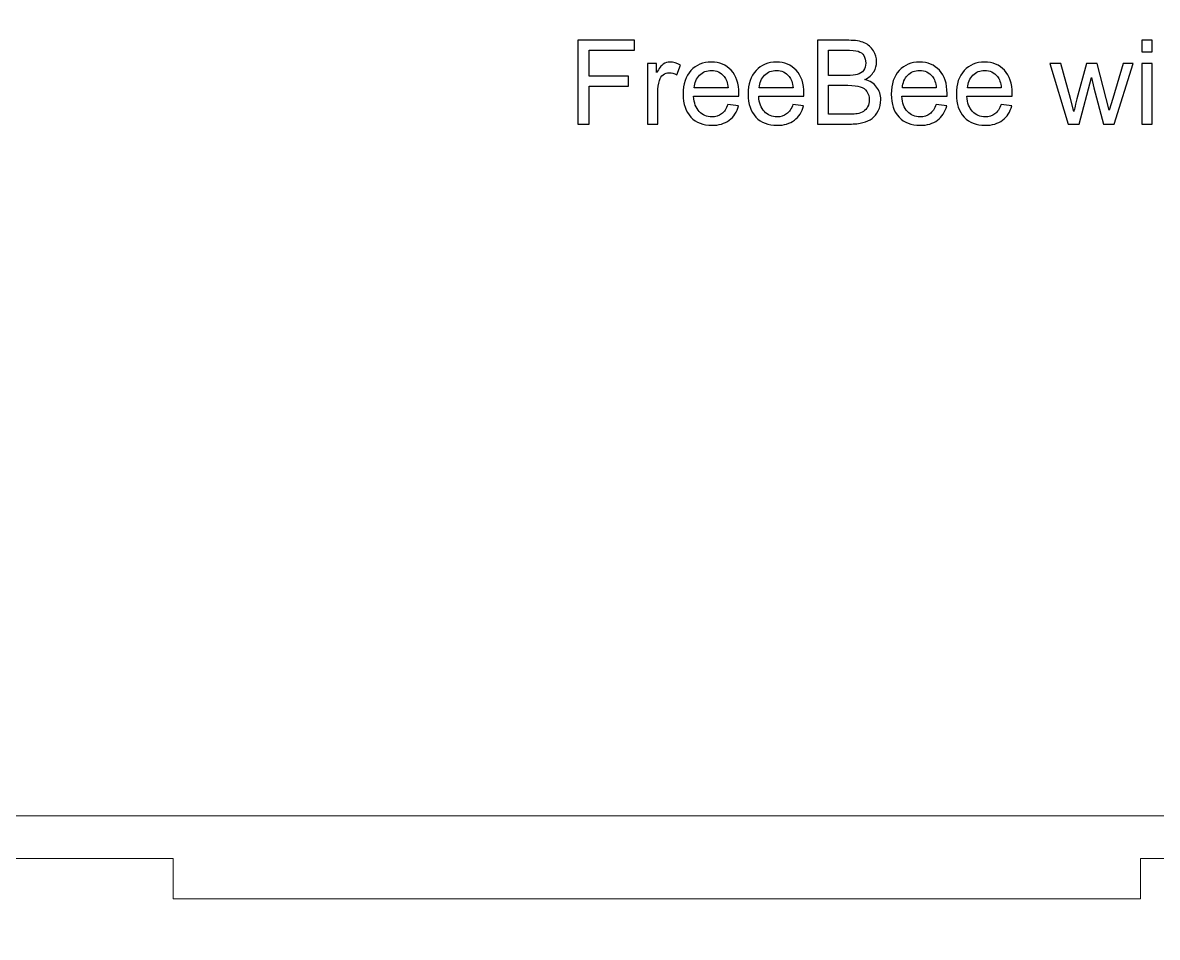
# Model space of a CAD drawing. Header units: centimetres. Extents: x -35.9 to 8.1, y -18.2 to 39.6.
# Drawn here: x -21.3 to -13.09, y 26.8 to 33.42 of the extents above; entities that cross this region are included whole.
import ezdxf

# ---------------------------------------------------------------- set-up
doc = ezdxf.new("R2010")
doc.units = ezdxf.units.CM
doc.header["$MEASUREMENT"] = 0
doc.layers.add('Layer 1', color=7, linetype='Continuous')

msp = doc.modelspace()

# ---------------------------------------------------------------- linework, layer by layer
at = {"layer": 'Layer 1', "lineweight": 20}
for points, knots in [([(-29.20633, 26.44271), (-29.20633, 26.44271), (-26.80636, 26.4427), (-26.80636, 26.4427), (-26.80636, 26.4427), (-26.80636, 26.4427), (-26.30636, 27.07869), (-26.30636, 27.07869), (-26.30636, 27.07869), (-26.30636, 27.07869), (-23.20633, 27.07869), (-23.20633, 27.07869), (-23.20633, 27.07869), (-23.20633, 27.07869), (-23.20633, 27.37117), (-23.20633, 27.37117), (-23.20633, 27.37117), (-23.20633, 27.37117), (-20.20633, 27.37117), (-20.20633, 27.37117), (-20.20633, 27.37117), (-20.20633, 27.37117), (-20.20633, 27.07869), (-20.20633, 27.07869), (-20.20633, 27.07869), (-20.20633, 27.07869), (-13.20632, 27.07869), (-13.20632, 27.07869), (-13.20632, 27.07869), (-13.20632, 27.07869), (-13.20633, 27.37117), (-13.20633, 27.37117), (-13.20633, 27.37117), (-13.20633, 27.37117), (-10.20633, 27.37117), (-10.20633, 27.37117), (-10.20633, 27.37117), (-10.20633, 27.37117), (-10.20632, 27.07869), (-10.20632, 27.07869), (-10.20632, 27.07869), (-10.20632, 27.07869), (-3.20633, 27.07869), (-3.20633, 27.07869), (-3.20633, 27.07869), (-3.20633, 27.07869), (-3.20633, 27.37117), (-3.20633, 27.37117), (-3.20633, 27.37117), (-3.20633, 27.37117), (-0.20633, 27.37117), (-0.20633, 27.37117), (-0.20633, 27.37117), (-0.20633, 27.37117), (-0.20633, 27.07869), (-0.20633, 27.07869), (-0.20633, 27.07869), (-0.20633, 27.07869), (3.54367, 27.07869), (3.54367, 27.07869), (3.54367, 27.07869), (3.54367, 27.07869), (4.04367, 26.44271), (4.04367, 26.44271), (4.04367, 26.44271), (4.04367, 26.44271), (5.79367, 26.44271), (5.79367, 26.44271), (5.79367, 26.44271), (5.79367, 27.85806), (5.79367, 29.27341), (5.79367, 30.68876), (5.79367, 30.68876), (5.79367, 30.68876), (6.09367, 30.68876), (6.09367, 30.68876), (6.09367, 30.68876), (6.09367, 30.68876), (6.09367, 34.68876), (6.09367, 34.68876), (6.09367, 34.68876), (6.09367, 34.68876), (5.79367, 34.68876), (5.79367, 34.68876), (5.79367, 34.68876), (5.79367, 34.68876), (5.79367, 38.38879), (5.79367, 38.38879), (5.79367, 38.38879), (5.79367, 38.38879), (0.79367, 38.38879), (0.79367, 38.38879), (0.79367, 38.38879), (0.79367, 38.38879), (0.79367, 38.68876), (0.79367, 38.68876), (0.79367, 38.68876), (0.79367, 38.68876), (-4.20633, 38.68876), (-4.20633, 38.68876), (-4.20633, 38.68876), (-4.20633, 38.68876), (-4.20633, 38.38879), (-4.20633, 38.38879), (-4.20633, 38.38879), (-4.20633, 38.38879), (-9.20634, 38.38879), (-9.20634, 38.38879), (-9.20634, 38.38879), (-9.20634, 38.38879), (-9.20634, 38.68876), (-9.20634, 38.68876), (-9.20634, 38.68876), (-9.20634, 38.68876), (-14.20633, 38.68876), (-14.20633, 38.68876), (-14.20633, 38.68876), (-14.20633, 38.68876), (-14.20633, 38.38879), (-14.20633, 38.38879), (-14.20633, 38.38879), (-14.20633, 38.38879), (-19.20633, 38.38879), (-19.20633, 38.38879), (-19.20633, 38.38879), (-19.20633, 38.38879), (-19.20633, 38.68876), (-19.20633, 38.68876), (-19.20633, 38.68876), (-19.20633, 38.68876), (-24.20633, 38.68876), (-24.20633, 38.68876), (-24.20633, 38.68876), (-24.20633, 38.68876), (-24.20633, 38.38879), (-24.20633, 38.38879), (-24.20633, 38.38879), (-24.20633, 38.38879), (-29.20633, 38.38879), (-29.20633, 38.38879), (-29.20633, 38.38879), (-29.20633, 38.38879), (-29.20633, 34.68876), (-29.20633, 34.68876), (-29.20633, 34.68876), (-29.20633, 34.68876), (-29.50633, 34.68876), (-29.50633, 34.68876), (-29.50633, 34.68876), (-29.50633, 34.68876), (-29.50633, 30.68876), (-29.50633, 30.68876), (-29.50633, 30.68876), (-29.50633, 30.68876), (-29.20633, 30.68876), (-29.20633, 30.68876), (-29.20633, 30.68876), (-29.20633, 29.27341), (-29.20633, 27.85806), (-29.20633, 26.44271)], [0, 0, 0, 0, 0.0243902, 0.0243902, 0.0243902, 0.0243902, 0.0487805, 0.0487805, 0.0487805, 0.0487805, 0.0731707, 0.0731707, 0.0731707, 0.0731707, 0.097561, 0.097561, 0.097561, 0.097561, 0.1219512, 0.1219512, 0.1219512, 0.1219512, 0.1463415, 0.1463415, 0.1463415, 0.1463415, 0.1707317, 0.1707317, 0.1707317, 0.1707317, 0.195122, 0.195122, 0.195122, 0.195122, 0.2195122, 0.2195122, 0.2195122, 0.2195122, 0.2439024, 0.2439024, 0.2439024, 0.2439024, 0.2682927, 0.2682927, 0.2682927, 0.2682927, 0.2926829, 0.2926829, 0.2926829, 0.2926829, 0.3170732, 0.3170732, 0.3170732, 0.3170732, 0.3414634, 0.3414634, 0.3414634, 0.3414634, 0.3658537, 0.3658537, 0.3658537, 0.3658537, 0.3902439, 0.3902439, 0.3902439, 0.3902439, 0.4146341, 0.4146341, 0.4146341, 0.4146341, 0.4390244, 0.4390244, 0.4390244, 0.4390244, 0.4634146, 0.4634146, 0.4634146, 0.4634146, 0.4878049, 0.4878049, 0.4878049, 0.4878049, 0.5121951, 0.5121951, 0.5121951, 0.5121951, 0.5365854, 0.5365854, 0.5365854, 0.5365854, 0.5609756, 0.5609756, 0.5609756, 0.5609756, 0.5853659, 0.5853659, 0.5853659, 0.5853659, 0.6097561, 0.6097561, 0.6097561, 0.6097561, 0.6341463, 0.6341463, 0.6341463, 0.6341463, 0.6585366, 0.6585366, 0.6585366, 0.6585366, 0.6829268, 0.6829268, 0.6829268, 0.6829268, 0.7073171, 0.7073171, 0.7073171, 0.7073171, 0.7317073, 0.7317073, 0.7317073, 0.7317073, 0.7560976, 0.7560976, 0.7560976, 0.7560976, 0.7804878, 0.7804878, 0.7804878, 0.7804878, 0.804878, 0.804878, 0.804878, 0.804878, 0.8292683, 0.8292683, 0.8292683, 0.8292683, 0.8536585, 0.8536585, 0.8536585, 0.8536585, 0.8780488, 0.8780488, 0.8780488, 0.8780488, 0.902439, 0.902439, 0.902439, 0.902439, 0.9268293, 0.9268293, 0.9268293, 0.9268293, 0.9512195, 0.9512195, 0.9512195, 0.9512195, 1, 1, 1, 1]), ([(3.54367, 27.67874), (3.54367, 27.67874), (3.54367, 29.77876), (3.54367, 29.77876), (3.54367, 29.77876), (3.54367, 29.77876), (2.59367, 29.77876), (2.59367, 29.77876), (2.59367, 29.77876), (2.59367, 29.77876), (2.59367, 31.57875), (2.59367, 31.57875), (2.59367, 31.57875), (2.59367, 31.57875), (3.54367, 31.57875), (3.54367, 31.57875), (3.54367, 31.57875), (3.54367, 31.57875), (3.54367, 33.57875), (3.54367, 33.57875), (3.54367, 33.57875), (3.54367, 33.57875), (1.59367, 33.57875), (1.59367, 33.57875), (1.59367, 33.57875), (1.59367, 33.57875), (1.59367, 35.47875), (1.59367, 35.47875), (1.59367, 35.47875), (1.59367, 35.47875), (3.54367, 35.47875), (3.54367, 35.47875), (3.54367, 35.47875), (3.54367, 35.47875), (3.54367, 37.47874), (3.54367, 37.47874), (3.54367, 37.47874), (3.54367, 37.47874), (-0.45633, 37.47874), (-0.45633, 37.47874), (-0.45633, 37.47874), (-0.45633, 37.47874), (-0.45633, 35.47875), (-0.45633, 35.47875), (-0.45633, 35.47875), (-0.45633, 35.47875), (-5.60633, 35.47875), (-5.60633, 35.47875), (-5.60633, 35.47875), (-5.60633, 35.47875), (-5.60633, 37.47874), (-5.60633, 37.47874), (-5.60633, 37.47874), (-5.60633, 37.47874), (-17.80633, 37.47874), (-17.80633, 37.47874), (-17.80633, 37.47874), (-17.80633, 37.47874), (-17.80633, 35.47875), (-17.80633, 35.47875), (-17.80633, 35.47875), (-17.80633, 35.47875), (-22.95633, 35.47875), (-22.95633, 35.47875), (-22.95633, 35.47875), (-22.95633, 35.47875), (-22.95633, 37.47874), (-22.95633, 37.47874), (-22.95633, 37.47874), (-22.95633, 37.47874), (-26.95633, 37.47874), (-26.95633, 37.47874), (-26.95633, 37.47874), (-26.95633, 37.47874), (-26.95633, 35.47875), (-26.95633, 35.47875), (-26.95633, 35.47875), (-26.95633, 35.47875), (-26.00633, 35.47875), (-26.00633, 35.47875), (-26.00633, 35.47875), (-26.00633, 35.47875), (-26.00633, 33.57875), (-26.00633, 33.57875), (-26.00633, 33.57875), (-26.00633, 33.57875), (-26.95633, 33.57875), (-26.95633, 33.57875), (-26.95633, 33.57875), (-26.95633, 33.57875), (-26.95633, 29.67875), (-26.95633, 29.67875), (-26.95633, 29.67875), (-26.95633, 29.67875), (-26.00633, 29.67875), (-26.00633, 29.67875), (-26.00633, 29.67875), (-26.00633, 29.67875), (-26.00633, 27.67874), (-26.00633, 27.67874), (-26.00633, 27.67874), (-26.00633, 27.67874), (3.54367, 27.67874), (3.54367, 27.67874)], [0, 0, 0, 0, 0.037037, 0.037037, 0.037037, 0.037037, 0.0740741, 0.0740741, 0.0740741, 0.0740741, 0.1111111, 0.1111111, 0.1111111, 0.1111111, 0.1481481, 0.1481481, 0.1481481, 0.1481481, 0.1851852, 0.1851852, 0.1851852, 0.1851852, 0.2222222, 0.2222222, 0.2222222, 0.2222222, 0.2592593, 0.2592593, 0.2592593, 0.2592593, 0.2962963, 0.2962963, 0.2962963, 0.2962963, 0.3333333, 0.3333333, 0.3333333, 0.3333333, 0.3703704, 0.3703704, 0.3703704, 0.3703704, 0.4074074, 0.4074074, 0.4074074, 0.4074074, 0.4444444, 0.4444444, 0.4444444, 0.4444444, 0.4814815, 0.4814815, 0.4814815, 0.4814815, 0.5185185, 0.5185185, 0.5185185, 0.5185185, 0.5555556, 0.5555556, 0.5555556, 0.5555556, 0.5925926, 0.5925926, 0.5925926, 0.5925926, 0.6296296, 0.6296296, 0.6296296, 0.6296296, 0.6666667, 0.6666667, 0.6666667, 0.6666667, 0.7037037, 0.7037037, 0.7037037, 0.7037037, 0.7407407, 0.7407407, 0.7407407, 0.7407407, 0.7777778, 0.7777778, 0.7777778, 0.7777778, 0.8148148, 0.8148148, 0.8148148, 0.8148148, 0.8518519, 0.8518519, 0.8518519, 0.8518519, 0.8888889, 0.8888889, 0.8888889, 0.8888889, 0.9259259, 0.9259259, 0.9259259, 0.9259259, 1, 1, 1, 1])]:
    msp.add_open_spline(points, degree=3, knots=knots, dxfattribs=at)
at = {"layer": 'Layer 1', "color": 105}
for points, knots in [([(-17.27812, 32.68835), (-17.27812, 32.68835), (-17.27812, 33.29457), (-17.27812, 33.29457), (-17.27812, 33.29457), (-17.27812, 33.29457), (-16.86918, 33.29457), (-16.86918, 33.29457), (-16.86918, 33.29457), (-16.86918, 33.29457), (-16.86918, 33.22345), (-16.86918, 33.22345), (-16.86918, 33.22345), (-16.86918, 33.22345), (-17.19769, 33.22345), (-17.19769, 33.22345), (-17.19769, 33.22345), (-17.19769, 33.22345), (-17.19769, 33.03464), (-17.19769, 33.03464), (-17.19769, 33.03464), (-17.19769, 33.03464), (-16.91321, 33.03464), (-16.91321, 33.03464), (-16.91321, 33.03464), (-16.91321, 33.03464), (-16.91321, 32.96352), (-16.91321, 32.96352), (-16.91321, 32.96352), (-16.91321, 32.96352), (-17.19769, 32.96352), (-17.19769, 32.96352), (-17.19769, 32.96352), (-17.19769, 32.96352), (-17.19769, 32.68835), (-17.19769, 32.68835), (-17.19769, 32.68835), (-17.19769, 32.68835), (-17.27812, 32.68835), (-17.27812, 32.68835)], [0, 0, 0, 0, 0.0909091, 0.0909091, 0.0909091, 0.0909091, 0.1818182, 0.1818182, 0.1818182, 0.1818182, 0.2727273, 0.2727273, 0.2727273, 0.2727273, 0.3636364, 0.3636364, 0.3636364, 0.3636364, 0.4545455, 0.4545455, 0.4545455, 0.4545455, 0.5454545, 0.5454545, 0.5454545, 0.5454545, 0.6363636, 0.6363636, 0.6363636, 0.6363636, 0.7272727, 0.7272727, 0.7272727, 0.7272727, 0.8181818, 0.8181818, 0.8181818, 0.8181818, 1, 1, 1, 1]), ([(-15.54485, 32.68835), (-15.54485, 32.68835), (-15.54485, 33.29457), (-15.54485, 33.29457), (-15.54485, 33.29457), (-15.54485, 33.29457), (-15.31738, 33.29457), (-15.31738, 33.29457), (-15.31738, 33.29457), (-15.2711, 33.29457), (-15.23398, 33.2885), (-15.2059, 33.27622), (-15.2059, 33.27622), (-15.17796, 33.26394), (-15.15609, 33.24504), (-15.14029, 33.21949), (-15.14029, 33.21949), (-15.12434, 33.19409), (-15.11644, 33.16742), (-15.11644, 33.13948), (-15.11644, 33.13948), (-15.11644, 33.11366), (-15.12349, 33.08925), (-15.13746, 33.06639), (-15.13746, 33.06639), (-15.15143, 33.04353), (-15.1726, 33.02504), (-15.20096, 33.01093), (-15.20096, 33.01093), (-15.16427, 33.00021), (-15.13605, 32.98186), (-15.11644, 32.9559), (-15.11644, 32.9559), (-15.09668, 32.93007), (-15.0868, 32.89945), (-15.0868, 32.86418), (-15.0868, 32.86418), (-15.0868, 32.83567), (-15.09287, 32.80928), (-15.10487, 32.78487), (-15.10487, 32.78487), (-15.11686, 32.76046), (-15.13168, 32.74169), (-15.14932, 32.72843), (-15.14932, 32.72843), (-15.16696, 32.7153), (-15.18911, 32.70528), (-15.21564, 32.69851), (-15.21564, 32.69851), (-15.24231, 32.69174), (-15.27491, 32.68835), (-15.31357, 32.68835), (-15.31357, 32.68835), (-15.31357, 32.68835), (-15.54485, 32.68835), (-15.54485, 32.68835)], [0, 0, 0, 0, 0.0666667, 0.0666667, 0.0666667, 0.0666667, 0.1333333, 0.1333333, 0.1333333, 0.1333333, 0.2, 0.2, 0.2, 0.2, 0.2666667, 0.2666667, 0.2666667, 0.2666667, 0.3333333, 0.3333333, 0.3333333, 0.3333333, 0.4, 0.4, 0.4, 0.4, 0.4666667, 0.4666667, 0.4666667, 0.4666667, 0.5333333, 0.5333333, 0.5333333, 0.5333333, 0.6, 0.6, 0.6, 0.6, 0.6666667, 0.6666667, 0.6666667, 0.6666667, 0.7333333, 0.7333333, 0.7333333, 0.7333333, 0.8, 0.8, 0.8, 0.8, 0.8666667, 0.8666667, 0.8666667, 0.8666667, 1, 1, 1, 1]), ([(-13.1976, 33.2099), (-13.1976, 33.2099), (-13.1976, 33.29457), (-13.1976, 33.29457), (-13.1976, 33.29457), (-13.1976, 33.29457), (-13.12309, 33.29457), (-13.12309, 33.29457), (-13.12309, 33.29457), (-13.12309, 33.29457), (-13.12309, 33.2099), (-13.12309, 33.2099), (-13.12309, 33.2099), (-13.12309, 33.2099), (-13.1976, 33.2099), (-13.1976, 33.2099)], [0, 0, 0, 0, 0.2, 0.2, 0.2, 0.2, 0.4, 0.4, 0.4, 0.4, 0.6, 0.6, 0.6, 0.6, 1, 1, 1, 1]), ([(-15.46442, 33.03972), (-15.46442, 33.03972), (-15.33333, 33.03972), (-15.33333, 33.03972), (-15.33333, 33.03972), (-15.29777, 33.03972), (-15.27223, 33.04212), (-15.25684, 33.04677), (-15.25684, 33.04677), (-15.23638, 33.05284), (-15.221, 33.063), (-15.2107, 33.07711), (-15.2107, 33.07711), (-15.2004, 33.09122), (-15.19518, 33.10886), (-15.19518, 33.13017), (-15.19518, 33.13017), (-15.19518, 33.15035), (-15.19998, 33.16813), (-15.20971, 33.18337), (-15.20971, 33.18337), (-15.21931, 33.19875), (-15.23314, 33.20933), (-15.25106, 33.21498), (-15.25106, 33.21498), (-15.26898, 33.22062), (-15.29974, 33.22345), (-15.3432, 33.22345), (-15.3432, 33.22345), (-15.3432, 33.22345), (-15.46442, 33.22345), (-15.46442, 33.22345), (-15.46442, 33.22345), (-15.46442, 33.22345), (-15.46442, 33.03972), (-15.46442, 33.03972)], [0, 0, 0, 0, 0.1, 0.1, 0.1, 0.1, 0.2, 0.2, 0.2, 0.2, 0.3, 0.3, 0.3, 0.3, 0.4, 0.4, 0.4, 0.4, 0.5, 0.5, 0.5, 0.5, 0.6, 0.6, 0.6, 0.6, 0.7, 0.7, 0.7, 0.7, 0.8, 0.8, 0.8, 0.8, 1, 1, 1, 1]), ([(-16.77535, 32.68835), (-16.77535, 32.68835), (-16.77535, 33.12777), (-16.77535, 33.12777), (-16.77535, 33.12777), (-16.77535, 33.12777), (-16.70846, 33.12777), (-16.70846, 33.12777), (-16.70846, 33.12777), (-16.70846, 33.12777), (-16.70846, 33.06046), (-16.70846, 33.06046), (-16.70846, 33.06046), (-16.69139, 33.09165), (-16.67558, 33.11225), (-16.66105, 33.12213), (-16.66105, 33.12213), (-16.64651, 33.13215), (-16.63057, 33.13709), (-16.61321, 33.13709), (-16.61321, 33.13709), (-16.58809, 33.13709), (-16.56255, 33.12918), (-16.53659, 33.11352), (-16.53659, 33.11352), (-16.53659, 33.11352), (-16.56311, 33.0448), (-16.56311, 33.0448), (-16.56311, 33.0448), (-16.58118, 33.05496), (-16.59924, 33.06004), (-16.6173, 33.06004), (-16.6173, 33.06004), (-16.63353, 33.06004), (-16.64806, 33.0551), (-16.6609, 33.04536), (-16.6609, 33.04536), (-16.67375, 33.03563), (-16.68292, 33.02208), (-16.68842, 33.00472), (-16.68842, 33.00472), (-16.69675, 32.97833), (-16.70084, 32.94941), (-16.70084, 32.91794), (-16.70084, 32.91794), (-16.70084, 32.91794), (-16.70084, 32.68835), (-16.70084, 32.68835), (-16.70084, 32.68835), (-16.70084, 32.68835), (-16.77535, 32.68835), (-16.77535, 32.68835)], [0, 0, 0, 0, 0.0714286, 0.0714286, 0.0714286, 0.0714286, 0.1428571, 0.1428571, 0.1428571, 0.1428571, 0.2142857, 0.2142857, 0.2142857, 0.2142857, 0.2857143, 0.2857143, 0.2857143, 0.2857143, 0.3571429, 0.3571429, 0.3571429, 0.3571429, 0.4285714, 0.4285714, 0.4285714, 0.4285714, 0.5, 0.5, 0.5, 0.5, 0.5714286, 0.5714286, 0.5714286, 0.5714286, 0.6428571, 0.6428571, 0.6428571, 0.6428571, 0.7142857, 0.7142857, 0.7142857, 0.7142857, 0.7857143, 0.7857143, 0.7857143, 0.7857143, 0.8571429, 0.8571429, 0.8571429, 0.8571429, 1, 1, 1, 1]), ([(-16.19284, 32.83059), (-16.19284, 32.83059), (-16.11579, 32.82043), (-16.11579, 32.82043), (-16.11579, 32.82043), (-16.12779, 32.7757), (-16.15022, 32.74084), (-16.18296, 32.71615), (-16.18296, 32.71615), (-16.2157, 32.69145), (-16.25747, 32.67904), (-16.30841, 32.67904), (-16.30841, 32.67904), (-16.37247, 32.67904), (-16.42327, 32.69879), (-16.46081, 32.7383), (-16.46081, 32.7383), (-16.49835, 32.77767), (-16.51711, 32.83313), (-16.51711, 32.90439), (-16.51711, 32.90439), (-16.51711, 32.97805), (-16.4982, 33.03534), (-16.46025, 33.07598), (-16.46025, 33.07598), (-16.42229, 33.11677), (-16.37304, 33.13709), (-16.3125, 33.13709), (-16.3125, 33.13709), (-16.25394, 33.13709), (-16.2061, 33.11719), (-16.16899, 33.07725), (-16.16899, 33.07725), (-16.13188, 33.03732), (-16.11325, 32.98116), (-16.11325, 32.90877), (-16.11325, 32.90877), (-16.11325, 32.90439), (-16.11339, 32.89776), (-16.11367, 32.88901), (-16.11367, 32.88901), (-16.11367, 32.88901), (-16.44091, 32.88901), (-16.44091, 32.88901), (-16.44091, 32.88901), (-16.43809, 32.84089), (-16.42454, 32.80392), (-16.39999, 32.77838), (-16.39999, 32.77838), (-16.37558, 32.75284), (-16.34496, 32.74), (-16.30841, 32.74), (-16.30841, 32.74), (-16.28117, 32.74), (-16.25789, 32.74719), (-16.2387, 32.76159), (-16.2387, 32.76159), (-16.21937, 32.77598), (-16.20413, 32.79898), (-16.19284, 32.83059)], [0, 0, 0, 0, 0.0625, 0.0625, 0.0625, 0.0625, 0.125, 0.125, 0.125, 0.125, 0.1875, 0.1875, 0.1875, 0.1875, 0.25, 0.25, 0.25, 0.25, 0.3125, 0.3125, 0.3125, 0.3125, 0.375, 0.375, 0.375, 0.375, 0.4375, 0.4375, 0.4375, 0.4375, 0.5, 0.5, 0.5, 0.5, 0.5625, 0.5625, 0.5625, 0.5625, 0.625, 0.625, 0.625, 0.625, 0.6875, 0.6875, 0.6875, 0.6875, 0.75, 0.75, 0.75, 0.75, 0.8125, 0.8125, 0.8125, 0.8125, 0.875, 0.875, 0.875, 0.875, 1, 1, 1, 1]), ([(-15.72195, 32.83059), (-15.72195, 32.83059), (-15.6449, 32.82043), (-15.6449, 32.82043), (-15.6449, 32.82043), (-15.6569, 32.7757), (-15.67933, 32.74084), (-15.71207, 32.71615), (-15.71207, 32.71615), (-15.74481, 32.69145), (-15.78658, 32.67904), (-15.83752, 32.67904), (-15.83752, 32.67904), (-15.90158, 32.67904), (-15.95238, 32.69879), (-15.98992, 32.7383), (-15.98992, 32.7383), (-16.02746, 32.77767), (-16.04622, 32.83313), (-16.04622, 32.90439), (-16.04622, 32.90439), (-16.04622, 32.97805), (-16.02731, 33.03534), (-15.98936, 33.07598), (-15.98936, 33.07598), (-15.9514, 33.11677), (-15.90215, 33.13709), (-15.84161, 33.13709), (-15.84161, 33.13709), (-15.78305, 33.13709), (-15.73521, 33.11719), (-15.6981, 33.07725), (-15.6981, 33.07725), (-15.66099, 33.03732), (-15.64236, 32.98116), (-15.64236, 32.90877), (-15.64236, 32.90877), (-15.64236, 32.90439), (-15.6425, 32.89776), (-15.64278, 32.88901), (-15.64278, 32.88901), (-15.64278, 32.88901), (-15.97002, 32.88901), (-15.97002, 32.88901), (-15.97002, 32.88901), (-15.9672, 32.84089), (-15.95365, 32.80392), (-15.9291, 32.77838), (-15.9291, 32.77838), (-15.90469, 32.75284), (-15.87407, 32.74), (-15.83752, 32.74), (-15.83752, 32.74), (-15.81028, 32.74), (-15.787, 32.74719), (-15.76781, 32.76159), (-15.76781, 32.76159), (-15.74848, 32.77598), (-15.73324, 32.79898), (-15.72195, 32.83059)], [0, 0, 0, 0, 0.0625, 0.0625, 0.0625, 0.0625, 0.125, 0.125, 0.125, 0.125, 0.1875, 0.1875, 0.1875, 0.1875, 0.25, 0.25, 0.25, 0.25, 0.3125, 0.3125, 0.3125, 0.3125, 0.375, 0.375, 0.375, 0.375, 0.4375, 0.4375, 0.4375, 0.4375, 0.5, 0.5, 0.5, 0.5, 0.5625, 0.5625, 0.5625, 0.5625, 0.625, 0.625, 0.625, 0.625, 0.6875, 0.6875, 0.6875, 0.6875, 0.75, 0.75, 0.75, 0.75, 0.8125, 0.8125, 0.8125, 0.8125, 0.875, 0.875, 0.875, 0.875, 1, 1, 1, 1]), ([(-14.68633, 32.83059), (-14.68633, 32.83059), (-14.60928, 32.82043), (-14.60928, 32.82043), (-14.60928, 32.82043), (-14.62128, 32.7757), (-14.64371, 32.74084), (-14.67645, 32.71615), (-14.67645, 32.71615), (-14.70919, 32.69145), (-14.75096, 32.67904), (-14.8019, 32.67904), (-14.8019, 32.67904), (-14.86596, 32.67904), (-14.91676, 32.69879), (-14.9543, 32.7383), (-14.9543, 32.7383), (-14.99184, 32.77767), (-15.0106, 32.83313), (-15.0106, 32.90439), (-15.0106, 32.90439), (-15.0106, 32.97805), (-14.99169, 33.03534), (-14.95374, 33.07598), (-14.95374, 33.07598), (-14.91578, 33.11677), (-14.86653, 33.13709), (-14.80599, 33.13709), (-14.80599, 33.13709), (-14.74743, 33.13709), (-14.69959, 33.11719), (-14.66248, 33.07725), (-14.66248, 33.07725), (-14.62537, 33.03732), (-14.60674, 32.98116), (-14.60674, 32.90877), (-14.60674, 32.90877), (-14.60674, 32.90439), (-14.60688, 32.89776), (-14.60716, 32.88901), (-14.60716, 32.88901), (-14.60716, 32.88901), (-14.9344, 32.88901), (-14.9344, 32.88901), (-14.9344, 32.88901), (-14.93158, 32.84089), (-14.91803, 32.80392), (-14.89348, 32.77838), (-14.89348, 32.77838), (-14.86907, 32.75284), (-14.83845, 32.74), (-14.8019, 32.74), (-14.8019, 32.74), (-14.77466, 32.74), (-14.75138, 32.74719), (-14.73219, 32.76159), (-14.73219, 32.76159), (-14.71286, 32.77598), (-14.69762, 32.79898), (-14.68633, 32.83059)], [0, 0, 0, 0, 0.0625, 0.0625, 0.0625, 0.0625, 0.125, 0.125, 0.125, 0.125, 0.1875, 0.1875, 0.1875, 0.1875, 0.25, 0.25, 0.25, 0.25, 0.3125, 0.3125, 0.3125, 0.3125, 0.375, 0.375, 0.375, 0.375, 0.4375, 0.4375, 0.4375, 0.4375, 0.5, 0.5, 0.5, 0.5, 0.5625, 0.5625, 0.5625, 0.5625, 0.625, 0.625, 0.625, 0.625, 0.6875, 0.6875, 0.6875, 0.6875, 0.75, 0.75, 0.75, 0.75, 0.8125, 0.8125, 0.8125, 0.8125, 0.875, 0.875, 0.875, 0.875, 1, 1, 1, 1]), ([(-14.21544, 32.83059), (-14.21544, 32.83059), (-14.13839, 32.82043), (-14.13839, 32.82043), (-14.13839, 32.82043), (-14.15039, 32.7757), (-14.17282, 32.74084), (-14.20556, 32.71615), (-14.20556, 32.71615), (-14.2383, 32.69145), (-14.28007, 32.67904), (-14.33101, 32.67904), (-14.33101, 32.67904), (-14.39507, 32.67904), (-14.44587, 32.69879), (-14.48341, 32.7383), (-14.48341, 32.7383), (-14.52095, 32.77767), (-14.53971, 32.83313), (-14.53971, 32.90439), (-14.53971, 32.90439), (-14.53971, 32.97805), (-14.5208, 33.03534), (-14.48285, 33.07598), (-14.48285, 33.07598), (-14.44489, 33.11677), (-14.39564, 33.13709), (-14.3351, 33.13709), (-14.3351, 33.13709), (-14.27654, 33.13709), (-14.2287, 33.11719), (-14.19159, 33.07725), (-14.19159, 33.07725), (-14.15448, 33.03732), (-14.13585, 32.98116), (-14.13585, 32.90877), (-14.13585, 32.90877), (-14.13585, 32.90439), (-14.13599, 32.89776), (-14.13627, 32.88901), (-14.13627, 32.88901), (-14.13627, 32.88901), (-14.46351, 32.88901), (-14.46351, 32.88901), (-14.46351, 32.88901), (-14.46069, 32.84089), (-14.44714, 32.80392), (-14.42259, 32.77838), (-14.42259, 32.77838), (-14.39818, 32.75284), (-14.36756, 32.74), (-14.33101, 32.74), (-14.33101, 32.74), (-14.30377, 32.74), (-14.28049, 32.74719), (-14.2613, 32.76159), (-14.2613, 32.76159), (-14.24197, 32.77598), (-14.22673, 32.79898), (-14.21544, 32.83059)], [0, 0, 0, 0, 0.0625, 0.0625, 0.0625, 0.0625, 0.125, 0.125, 0.125, 0.125, 0.1875, 0.1875, 0.1875, 0.1875, 0.25, 0.25, 0.25, 0.25, 0.3125, 0.3125, 0.3125, 0.3125, 0.375, 0.375, 0.375, 0.375, 0.4375, 0.4375, 0.4375, 0.4375, 0.5, 0.5, 0.5, 0.5, 0.5625, 0.5625, 0.5625, 0.5625, 0.625, 0.625, 0.625, 0.625, 0.6875, 0.6875, 0.6875, 0.6875, 0.75, 0.75, 0.75, 0.75, 0.8125, 0.8125, 0.8125, 0.8125, 0.875, 0.875, 0.875, 0.875, 1, 1, 1, 1]), ([(-13.73002, 32.68835), (-13.73002, 32.68835), (-13.8628, 33.12777), (-13.8628, 33.12777), (-13.8628, 33.12777), (-13.8628, 33.12777), (-13.78491, 33.12777), (-13.78491, 33.12777), (-13.78491, 33.12777), (-13.78491, 33.12777), (-13.71478, 32.87419), (-13.71478, 32.87419), (-13.71478, 32.87419), (-13.71478, 32.87419), (-13.68994, 32.77979), (-13.68994, 32.77979), (-13.68994, 32.77979), (-13.68895, 32.78445), (-13.68133, 32.81464), (-13.66722, 32.87038), (-13.66722, 32.87038), (-13.66722, 32.87038), (-13.59765, 33.12777), (-13.59765, 33.12777), (-13.59765, 33.12777), (-13.59765, 33.12777), (-13.52131, 33.12777), (-13.52131, 33.12777), (-13.52131, 33.12777), (-13.52131, 33.12777), (-13.45513, 32.87264), (-13.45513, 32.87264), (-13.45513, 32.87264), (-13.45513, 32.87264), (-13.43354, 32.78896), (-13.43354, 32.78896), (-13.43354, 32.78896), (-13.43354, 32.78896), (-13.40828, 32.87377), (-13.40828, 32.87377), (-13.40828, 32.87377), (-13.40828, 32.87377), (-13.33236, 33.12777), (-13.33236, 33.12777), (-13.33236, 33.12777), (-13.33236, 33.12777), (-13.25997, 33.12777), (-13.25997, 33.12777), (-13.25997, 33.12777), (-13.25997, 33.12777), (-13.39784, 32.68835), (-13.39784, 32.68835), (-13.39784, 32.68835), (-13.39784, 32.68835), (-13.47489, 32.68835), (-13.47489, 32.68835), (-13.47489, 32.68835), (-13.47489, 32.68835), (-13.5446, 32.95124), (-13.5446, 32.95124), (-13.5446, 32.95124), (-13.5446, 32.95124), (-13.56224, 33.02645), (-13.56224, 33.02645), (-13.56224, 33.02645), (-13.56224, 33.02645), (-13.65114, 32.68835), (-13.65114, 32.68835), (-13.65114, 32.68835), (-13.65114, 32.68835), (-13.73002, 32.68835), (-13.73002, 32.68835)], [0, 0, 0, 0, 0.0526316, 0.0526316, 0.0526316, 0.0526316, 0.1052632, 0.1052632, 0.1052632, 0.1052632, 0.1578947, 0.1578947, 0.1578947, 0.1578947, 0.2105263, 0.2105263, 0.2105263, 0.2105263, 0.2631579, 0.2631579, 0.2631579, 0.2631579, 0.3157895, 0.3157895, 0.3157895, 0.3157895, 0.3684211, 0.3684211, 0.3684211, 0.3684211, 0.4210526, 0.4210526, 0.4210526, 0.4210526, 0.4736842, 0.4736842, 0.4736842, 0.4736842, 0.5263158, 0.5263158, 0.5263158, 0.5263158, 0.5789474, 0.5789474, 0.5789474, 0.5789474, 0.6315789, 0.6315789, 0.6315789, 0.6315789, 0.6842105, 0.6842105, 0.6842105, 0.6842105, 0.7368421, 0.7368421, 0.7368421, 0.7368421, 0.7894737, 0.7894737, 0.7894737, 0.7894737, 0.8421053, 0.8421053, 0.8421053, 0.8421053, 0.8947368, 0.8947368, 0.8947368, 0.8947368, 1, 1, 1, 1]), ([(-13.1976, 32.68835), (-13.1976, 32.68835), (-13.1976, 33.12777), (-13.1976, 33.12777), (-13.1976, 33.12777), (-13.1976, 33.12777), (-13.12309, 33.12777), (-13.12309, 33.12777), (-13.12309, 33.12777), (-13.12309, 33.12777), (-13.12309, 32.68835), (-13.12309, 32.68835), (-13.12309, 32.68835), (-13.12309, 32.68835), (-13.1976, 32.68835), (-13.1976, 32.68835)], [0, 0, 0, 0, 0.2, 0.2, 0.2, 0.2, 0.4, 0.4, 0.4, 0.4, 0.6, 0.6, 0.6, 0.6, 1, 1, 1, 1]), ([(-16.43668, 32.94997), (-16.43668, 32.94997), (-16.19199, 32.94997), (-16.19199, 32.94997), (-16.19199, 32.94997), (-16.19524, 32.98694), (-16.20469, 33.0146), (-16.22007, 33.03309), (-16.22007, 33.03309), (-16.24364, 33.06173), (-16.2744, 33.07612), (-16.31208, 33.07612), (-16.31208, 33.07612), (-16.34623, 33.07612), (-16.37487, 33.06469), (-16.39816, 33.04183), (-16.39816, 33.04183), (-16.4213, 33.01897), (-16.43414, 32.98835), (-16.43668, 32.94997)], [0, 0, 0, 0, 0.1666667, 0.1666667, 0.1666667, 0.1666667, 0.3333333, 0.3333333, 0.3333333, 0.3333333, 0.5, 0.5, 0.5, 0.5, 0.6666667, 0.6666667, 0.6666667, 0.6666667, 1, 1, 1, 1]), ([(-15.96579, 32.94997), (-15.96579, 32.94997), (-15.7211, 32.94997), (-15.7211, 32.94997), (-15.7211, 32.94997), (-15.72435, 32.98694), (-15.7338, 33.0146), (-15.74918, 33.03309), (-15.74918, 33.03309), (-15.77275, 33.06173), (-15.80351, 33.07612), (-15.84119, 33.07612), (-15.84119, 33.07612), (-15.87534, 33.07612), (-15.90398, 33.06469), (-15.92727, 33.04183), (-15.92727, 33.04183), (-15.95041, 33.01897), (-15.96325, 32.98835), (-15.96579, 32.94997)], [0, 0, 0, 0, 0.1666667, 0.1666667, 0.1666667, 0.1666667, 0.3333333, 0.3333333, 0.3333333, 0.3333333, 0.5, 0.5, 0.5, 0.5, 0.6666667, 0.6666667, 0.6666667, 0.6666667, 1, 1, 1, 1]), ([(-14.93017, 32.94997), (-14.93017, 32.94997), (-14.68548, 32.94997), (-14.68548, 32.94997), (-14.68548, 32.94997), (-14.68873, 32.98694), (-14.69818, 33.0146), (-14.71356, 33.03309), (-14.71356, 33.03309), (-14.73713, 33.06173), (-14.76789, 33.07612), (-14.80557, 33.07612), (-14.80557, 33.07612), (-14.83972, 33.07612), (-14.86836, 33.06469), (-14.89165, 33.04183), (-14.89165, 33.04183), (-14.91479, 33.01897), (-14.92763, 32.98835), (-14.93017, 32.94997)], [0, 0, 0, 0, 0.1666667, 0.1666667, 0.1666667, 0.1666667, 0.3333333, 0.3333333, 0.3333333, 0.3333333, 0.5, 0.5, 0.5, 0.5, 0.6666667, 0.6666667, 0.6666667, 0.6666667, 1, 1, 1, 1]), ([(-14.45928, 32.94997), (-14.45928, 32.94997), (-14.21459, 32.94997), (-14.21459, 32.94997), (-14.21459, 32.94997), (-14.21784, 32.98694), (-14.22729, 33.0146), (-14.24267, 33.03309), (-14.24267, 33.03309), (-14.26624, 33.06173), (-14.297, 33.07612), (-14.33468, 33.07612), (-14.33468, 33.07612), (-14.36883, 33.07612), (-14.39747, 33.06469), (-14.42076, 33.04183), (-14.42076, 33.04183), (-14.4439, 33.01897), (-14.45674, 32.98835), (-14.45928, 32.94997)], [0, 0, 0, 0, 0.1666667, 0.1666667, 0.1666667, 0.1666667, 0.3333333, 0.3333333, 0.3333333, 0.3333333, 0.5, 0.5, 0.5, 0.5, 0.6666667, 0.6666667, 0.6666667, 0.6666667, 1, 1, 1, 1]), ([(-15.46442, 32.75947), (-15.46442, 32.75947), (-15.31343, 32.75947), (-15.31343, 32.75947), (-15.31343, 32.75947), (-15.28747, 32.75947), (-15.26926, 32.76046), (-15.25868, 32.76243), (-15.25868, 32.76243), (-15.24033, 32.76568), (-15.22481, 32.77118), (-15.21239, 32.77894), (-15.21239, 32.77894), (-15.19998, 32.7867), (-15.18982, 32.79799), (-15.18177, 32.81281), (-15.18177, 32.81281), (-15.17373, 32.82763), (-15.16978, 32.8447), (-15.16978, 32.86403), (-15.16978, 32.86403), (-15.16978, 32.88675), (-15.17556, 32.90637), (-15.18728, 32.92316), (-15.18728, 32.92316), (-15.19885, 32.93995), (-15.21493, 32.95166), (-15.23554, 32.95844), (-15.23554, 32.95844), (-15.256, 32.96521), (-15.28563, 32.9686), (-15.32415, 32.9686), (-15.32415, 32.9686), (-15.32415, 32.9686), (-15.46442, 32.9686), (-15.46442, 32.9686), (-15.46442, 32.9686), (-15.46442, 32.9686), (-15.46442, 32.75947), (-15.46442, 32.75947)], [0, 0, 0, 0, 0.0909091, 0.0909091, 0.0909091, 0.0909091, 0.1818182, 0.1818182, 0.1818182, 0.1818182, 0.2727273, 0.2727273, 0.2727273, 0.2727273, 0.3636364, 0.3636364, 0.3636364, 0.3636364, 0.4545455, 0.4545455, 0.4545455, 0.4545455, 0.5454545, 0.5454545, 0.5454545, 0.5454545, 0.6363636, 0.6363636, 0.6363636, 0.6363636, 0.7272727, 0.7272727, 0.7272727, 0.7272727, 0.8181818, 0.8181818, 0.8181818, 0.8181818, 1, 1, 1, 1])]:
    msp.add_open_spline(points, degree=3, knots=knots, dxfattribs=at)

doc.saveas('drawing.dxf')
